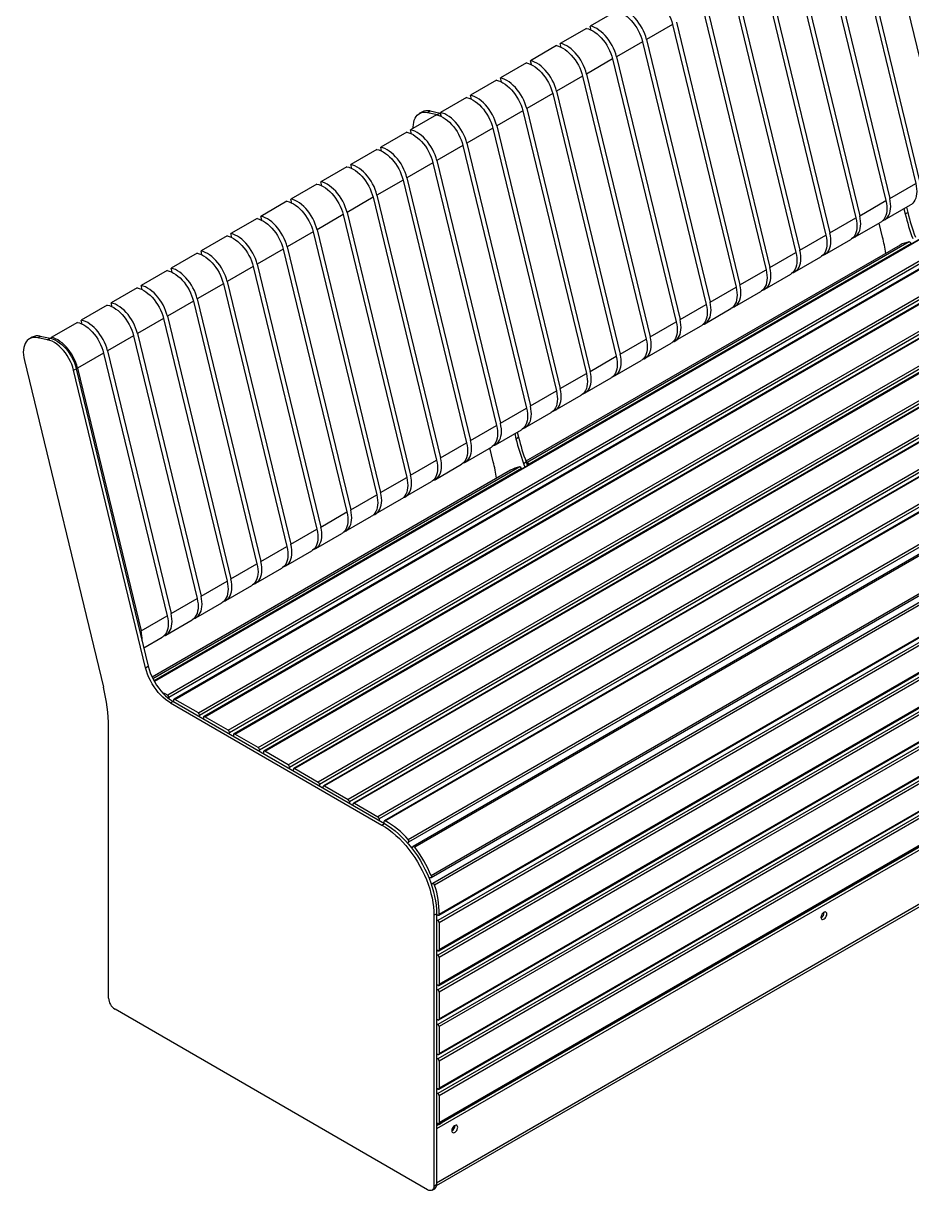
# Model space of a CAD drawing. Header units: millimetres. Extents: x 11004 to 16944, y 3285 to 7490.
# Drawn here: x 15527 to 16106, y 6319 to 7080 of the extents above; entities that cross this region are included whole.
import ezdxf

# ---------------------------------------------------------------- set-up
doc = ezdxf.new("R2010")
doc.units = ezdxf.units.MM
doc.header["$LTSCALE"] = 0.3

msp = doc.modelspace()

# ---------------------------------------------------------------- linework, layer by layer
for p, q in [((16086.62, 7157.77), (16128.04, 6986.61)), ((16069.64, 7147.97), (16111.07, 6976.81)), ((16067.1, 7146.5), (16108.53, 6975.34)), ((16047.58, 7135.23), (16089.01, 6964.08)), ((16050.13, 7136.7), (16091.56, 6965.55)), ((16030.61, 7125.44), (16072.04, 6954.28)), ((16028.07, 7123.97), (16069.5, 6952.81)), ((16008.55, 7112.7), (16049.98, 6941.54)), ((16011.1, 7114.17), (16052.53, 6943.01)), ((15991.58, 7102.9), (16033.01, 6931.75)), ((15989.03, 7101.43), (16030.46, 6930.28)), ((15913.38, 7087.58), (15896.41, 7077.78)), ((15969.52, 7090.17), (16010.95, 6919.01)), ((15972.06, 7091.64), (16013.49, 6920.48)), ((16362.58, 7084.07), (15612.25, 6650.91)), ((16362.84, 7084.12), (15612.29, 6650.84)), ((15952.55, 7080.37), (15993.98, 6909.22)), ((16377.85, 7078.81), (15620.96, 6641.87)), ((16378.67, 7077.36), (15621.78, 6640.42)), ((16381.96, 7076.19), (15625.08, 6639.25)), ((15625.68, 6639.19), (16382.56, 7076.13)), ((15893.86, 7076.31), (15876.89, 7066.51)), ((15897.03, 7075.2), (15896.41, 7077.78)), ((15950, 7078.9), (15933.03, 7069.1)), ((15950, 7078.9), (15991.43, 6907.75)), ((15640.95, 6630.37), (16397.84, 7067.31)), ((15641.8, 6628.9), (16398.69, 7065.84)), ((16401.48, 7064.92), (15644.59, 6627.98)), ((15645.19, 6627.92), (16402.08, 7064.86)), ((15874.35, 7065.04), (15857.38, 7055.25)), ((15877.52, 7063.94), (15876.89, 7066.51)), ((15930.49, 7067.63), (15913.52, 7057.84)), ((15930.49, 7067.63), (15971.92, 6896.48)), ((15933.03, 7069.1), (15974.46, 6897.95)), ((15910.97, 7056.37), (15894, 7046.57)), ((15910.97, 7056.37), (15952.4, 6885.21)), ((15913.52, 7057.84), (15954.94, 6886.68)), ((15660.47, 6619.11), (16417.35, 7056.05)), ((15661.31, 6617.64), (16418.2, 7054.58)), ((16421, 7053.66), (15664.11, 6616.72)), ((15664.71, 6616.66), (16421.6, 7053.6)), ((15854.83, 7053.78), (15837.86, 7043.98)), ((15858, 7052.67), (15857.38, 7055.25)), ((15679.98, 6607.84), (16436.87, 7044.78)), ((15680.83, 6606.37), (16437.72, 7043.31)), ((16440.51, 7042.39), (15683.62, 6605.45)), ((15684.22, 6605.39), (16441.11, 7042.33)), ((15835.31, 7042.51), (15818.34, 7032.71)), ((15838.48, 7041.4), (15837.86, 7043.98)), ((15891.45, 7045.1), (15874.48, 7035.3)), ((15891.45, 7045.1), (15932.88, 6873.95)), ((15894, 7046.57), (15935.43, 6875.42)), ((15699.5, 6596.57), (16456.39, 7033.51)), ((15871.94, 7033.84), (15854.97, 7024.04)), ((15871.94, 7033.84), (15913.37, 6862.68)), ((15874.48, 7035.3), (15915.91, 6864.15)), ((15700.35, 6595.1), (16457.23, 7032.04)), ((16460.03, 7031.12), (15703.14, 6594.18)), ((16460.63, 7031.06), (15703.74, 6594.12)), ((15815.8, 7031.24), (15798.83, 7021.45)), ((15818.97, 7030.14), (15818.34, 7032.71)), ((16475.9, 7022.25), (15719.01, 6585.31)), ((16476.75, 7020.78), (15719.86, 6583.84)), ((16479.54, 7019.86), (15722.66, 6582.92)), ((16480.14, 7019.8), (15723.26, 6582.86)), ((15796.28, 7019.98), (15779.31, 7010.18)), ((15786.69, 7021.77), (15784.99, 7020.79)), ((15790.4, 7021.5), (15792.09, 7022.48)), ((15790.4, 7021.5), (15796.85, 7020.19)), ((15792.09, 7022.48), (15798.55, 7021.17)), ((15796.85, 7020.19), (15798.55, 7021.17)), ((15796.85, 7020.19), (15796.94, 7019.82)), ((15798.55, 7021.17), (15799.06, 7019.05)), ((15799.45, 7018.87), (15798.83, 7021.45)), ((15852.42, 7022.57), (15835.45, 7012.77)), ((15852.42, 7022.57), (15893.85, 6851.41)), ((15854.97, 7024.04), (15896.4, 6852.88)), ((16495.42, 7010.98), (15738.53, 6574.04)), ((15832.91, 7011.3), (15815.93, 7001.51)), ((15832.91, 7011.3), (15874.33, 6840.15)), ((15835.45, 7012.77), (15876.88, 6841.62)), ((16496.27, 7009.51), (15739.38, 6572.57)), ((16499.06, 7008.59), (15742.17, 6571.65)), ((16499.66, 7008.53), (15742.77, 6571.59)), ((15776.77, 7008.71), (15759.8, 6998.91)), ((15779.94, 7007.6), (15779.31, 7010.18)), ((15757.25, 6997.44), (15740.28, 6987.65)), ((16514.93, 6999.71), (15758.05, 6562.77)), ((16515.78, 6998.25), (15758.89, 6561.3)), ((15760.42, 6996.34), (15759.8, 6998.91)), ((16519.08, 6997), (15762.19, 6560.06)), ((15762.76, 6560.02), (16519.65, 6996.96)), ((15813.39, 7000.04), (15796.42, 6990.24)), ((15813.39, 7000.04), (15854.82, 6828.88)), ((15815.93, 7001.51), (15857.36, 6830.35)), ((15793.87, 6988.77), (15776.9, 6978.97)), ((15793.87, 6988.77), (15835.3, 6817.61)), ((15796.42, 6990.24), (15837.85, 6819.08)), ((15737.73, 6986.18), (15720.76, 6976.38)), ((15740.9, 6985.07), (15740.28, 6987.65)), ((15777.77, 6547.99), (16534.66, 6984.93)), ((15778.18, 6546.4), (16535.06, 6983.34)), ((16537.87, 6980.31), (15780.99, 6543.37)), ((15718.22, 6974.91), (15701.25, 6965.11)), ((15721.39, 6973.8), (15720.76, 6976.38)), ((15774.36, 6977.5), (15757.39, 6967.71)), ((15774.36, 6977.5), (15815.79, 6806.35)), ((15776.9, 6978.97), (15818.33, 6807.82)), ((16538.92, 6979.85), (15782.04, 6542.9)), ((16091.56, 6965.55), (16108.53, 6975.34)), ((15701.87, 6962.54), (15701.25, 6965.11)), ((15754.84, 6966.24), (15737.87, 6956.44)), ((15754.84, 6966.24), (15796.27, 6795.08)), ((15757.39, 6967.71), (15798.82, 6796.55)), ((15698.7, 6963.65), (15681.73, 6953.85)), ((15792.67, 6523.14), (16549.56, 6960.08)), ((16549.68, 6961.22), (15792.79, 6524.28)), ((16072.04, 6954.28), (16089.01, 6964.08)), ((16088.24, 6951.53), (16105.22, 6961.33)), ((16100.87, 6958.82), (16101.69, 6955.42)), ((16102.57, 6959.8), (16103.39, 6956.4)), ((15679.19, 6952.38), (15662.21, 6942.58)), ((15682.35, 6951.27), (15681.73, 6953.85)), ((15735.32, 6954.97), (15718.35, 6945.17)), ((15735.32, 6954.97), (15776.75, 6783.81)), ((15737.87, 6956.44), (15779.3, 6785.28)), ((16550.69, 6956.27), (15793.81, 6519.33)), ((16551.87, 6955.13), (15794.98, 6518.19)), ((16052.53, 6943.01), (16069.5, 6952.81)), ((16068.73, 6940.26), (16085.7, 6950.06)), ((16101.69, 6955.42), (16103.39, 6956.4)), ((15662.84, 6940.01), (15662.21, 6942.58)), ((15715.81, 6943.7), (15698.84, 6933.91)), ((15715.81, 6943.7), (15757.24, 6772.55)), ((15718.35, 6945.17), (15759.78, 6774.02)), ((16086.92, 6940.38), (16084.71, 6949.49)), ((15659.67, 6941.11), (15642.7, 6931.32)), ((15797.64, 6498.66), (16554.53, 6935.6)), ((16554.77, 6936.11), (15797.89, 6499.17)), ((16098.33, 6935.13), (15854.43, 6794.33)), ((16104.32, 6937.18), (15855.27, 6793.41)), ((16105.51, 6936.12), (15856.47, 6792.35)), ((16033.01, 6931.75), (16049.98, 6941.54)), ((16049.21, 6929), (16066.18, 6938.79)), ((16105.51, 6936.12), (16105.65, 6935.74)), ((15640.15, 6929.85), (15623.18, 6920.05)), ((15643.32, 6928.74), (15642.7, 6931.32)), ((15696.29, 6932.44), (15679.32, 6922.64)), ((15696.29, 6932.44), (15737.72, 6761.28)), ((15698.84, 6933.91), (15740.27, 6762.75)), ((16553.96, 6932.06), (15797.07, 6495.12)), ((16554.81, 6930.59), (15797.92, 6493.65)), ((16013.49, 6920.48), (16030.46, 6930.28)), ((16029.7, 6917.73), (16046.67, 6927.53)), ((15623.81, 6917.47), (15623.18, 6920.05)), ((15676.78, 6921.17), (15659.81, 6911.37)), ((15676.78, 6921.17), (15718.21, 6750.02)), ((15679.32, 6922.64), (15720.75, 6751.49)), ((15620.64, 6918.58), (15603.67, 6908.78)), ((15797.67, 6475.46), (16554.56, 6912.4)), ((16554.81, 6912.95), (15797.92, 6476.01)), ((15993.98, 6909.22), (16010.95, 6919.01)), ((16010.18, 6906.46), (16027.15, 6916.26)), ((15601.12, 6907.31), (15584.15, 6897.52)), ((15604.29, 6906.21), (15603.67, 6908.78)), ((15657.26, 6909.9), (15640.29, 6900.11)), ((15657.26, 6909.9), (15698.69, 6738.75)), ((15659.81, 6911.37), (15701.23, 6740.22)), ((16553.96, 6909.52), (15797.07, 6472.58)), ((16554.81, 6908.05), (15797.92, 6471.11)), ((15974.46, 6897.95), (15991.43, 6907.75)), ((15990.66, 6895.2), (16007.63, 6904.99)), ((15584.77, 6894.94), (15584.15, 6897.52)), ((15637.74, 6898.64), (15620.77, 6888.84)), ((15637.74, 6898.64), (15679.17, 6727.48)), ((15640.29, 6900.11), (15681.72, 6728.95)), ((15581.6, 6896.05), (15564.63, 6886.25)), ((15797.67, 6452.93), (16554.56, 6889.87)), ((16554.81, 6890.42), (15797.92, 6453.48)), ((15954.94, 6886.68), (15971.92, 6896.48)), ((15971.15, 6883.93), (15988.12, 6893.73)), ((15562.09, 6884.78), (15545.12, 6874.98)), ((15565.26, 6883.67), (15564.63, 6886.25)), ((15618.23, 6887.37), (15601.26, 6877.57)), ((15618.23, 6887.37), (15659.66, 6716.22)), ((15620.77, 6888.84), (15662.2, 6717.69)), ((16553.96, 6886.99), (15797.07, 6450.05)), ((16554.81, 6885.52), (15797.92, 6448.58)), ((15935.43, 6875.42), (15952.4, 6885.21)), ((15951.63, 6872.66), (15968.6, 6882.46)), ((15532.56, 6875.06), (15530.86, 6874.08)), ((15536.26, 6874.79), (15537.96, 6875.77)), ((15542.72, 6873.48), (15536.26, 6874.79)), ((15537.96, 6875.77), (15544.42, 6874.46)), ((15542.72, 6873.48), (15544.42, 6874.46)), ((15545.3, 6874.23), (15545.12, 6874.98)), ((15598.71, 6876.11), (15581.74, 6866.31)), ((15598.71, 6876.11), (15640.14, 6704.95)), ((15601.26, 6877.57), (15642.69, 6706.42)), ((15915.91, 6864.15), (15932.88, 6873.95)), ((15581.74, 6866.31), (15623.17, 6695.15)), ((15797.67, 6430.39), (16554.56, 6867.33)), ((16554.81, 6867.88), (15797.92, 6430.94)), ((15932.12, 6861.4), (15949.09, 6871.19)), ((15527.55, 6860.06), (15579.07, 6647.2)), ((15579.2, 6864.84), (15562.22, 6855.04)), ((15579.2, 6864.84), (15620.62, 6693.68)), ((16553.96, 6864.45), (15797.07, 6427.51)), ((16554.81, 6862.98), (15797.92, 6426.04)), ((15896.4, 6852.88), (15913.37, 6862.68)), ((15912.6, 6850.13), (15929.57, 6859.93)), ((15559.68, 6853.57), (15561.38, 6854.55)), ((15606.57, 6659.84), (15559.68, 6853.57)), ((15561.38, 6854.55), (15608.27, 6660.82)), ((15562.22, 6855.04), (15603.65, 6683.89)), ((15876.88, 6841.62), (15893.85, 6851.41)), ((15797.67, 6407.85), (16554.56, 6844.79)), ((16554.81, 6845.34), (15797.92, 6408.4)), ((15893.08, 6838.86), (15910.05, 6848.66)), ((16553.96, 6841.91), (15797.07, 6404.97)), ((16554.81, 6840.44), (15797.92, 6403.5)), ((15857.36, 6830.35), (15874.33, 6840.15)), ((15873.57, 6827.6), (15890.54, 6837.39)), ((15837.85, 6819.08), (15854.82, 6828.88)), ((15797.67, 6385.32), (16554.56, 6822.26)), ((16554.81, 6822.81), (15797.92, 6385.87)), ((15854.05, 6816.33), (15871.02, 6826.13)), ((16553.96, 6819.38), (15797.07, 6382.44)), ((16554.81, 6817.91), (15797.92, 6380.97)), ((15818.33, 6807.82), (15835.3, 6817.61)), ((15834.54, 6805.06), (15851.51, 6814.86)), ((15848.86, 6813.33), (15849.68, 6809.94)), ((15798.82, 6796.55), (15815.79, 6806.35)), ((15847.16, 6812.35), (15847.98, 6808.96)), ((15847.98, 6808.96), (15849.68, 6809.94)), ((16553.96, 6798.8), (15796.24, 6361.38)), ((16555.66, 6797.82), (15796.24, 6359.42)), ((15797.67, 6362.78), (16554.56, 6799.72)), ((16554.81, 6800.27), (15797.92, 6363.33)), ((15815.02, 6793.8), (15831.99, 6803.6)), ((15833.21, 6793.91), (15831, 6803.02)), ((15850.39, 6790.59), (15611.35, 6652.59)), ((15779.3, 6785.28), (15796.27, 6795.08)), ((15795.5, 6782.53), (15812.47, 6792.33)), ((15852.89, 6792.93), (15854.59, 6793.91)), ((15852.89, 6792.93), (15853.84, 6790.38)), ((15854.59, 6793.91), (15855.54, 6791.35)), ((15854.8, 6793.33), (15855.27, 6793.41)), ((15856.47, 6792.35), (15856.61, 6791.97)), ((15844.41, 6788.55), (15610.81, 6653.69)), ((15851.59, 6789.53), (15612.06, 6651.25)), ((15759.78, 6774.02), (15776.75, 6783.81)), ((15851.59, 6789.53), (15851.73, 6789.16)), ((15775.99, 6771.27), (15792.96, 6781.06)), ((15740.27, 6762.75), (15757.24, 6772.55)), ((15756.47, 6760), (15773.44, 6769.8)), ((15720.75, 6751.49), (15737.72, 6761.28)), ((15796.19, 6322.49), (16554.66, 6760.35)), ((16555.66, 6762.55), (15796.24, 6324.14)), ((15736.95, 6748.73), (15753.92, 6758.53)), ((15701.23, 6740.22), (15718.21, 6750.02)), ((15717.44, 6737.47), (15734.41, 6747.26)), ((15681.72, 6728.95), (15698.69, 6738.75)), ((15697.92, 6726.2), (15714.89, 6736)), ((15662.2, 6717.69), (15679.17, 6727.48)), ((15678.41, 6714.93), (15695.38, 6724.73)), ((15642.69, 6706.42), (15659.66, 6716.22)), ((15658.89, 6703.67), (15675.86, 6713.46)), ((15623.17, 6695.15), (15640.14, 6704.95)), ((15639.37, 6692.4), (15656.34, 6702.2)), ((15603.65, 6683.89), (15620.62, 6693.68)), ((15619.86, 6681.13), (15636.83, 6690.93)), ((15605.38, 6672.77), (15617.31, 6679.66)), ((15606.57, 6659.84), (15608.27, 6660.82)), ((15621.78, 6640.42), (15621.78, 6639.71)), ((15624.83, 6638.7), (15624.83, 6637.72)), ((15640.95, 6630.37), (15625.68, 6639.19)), ((15622.71, 6636.98), (15624.41, 6637.96)), ((15622.71, 6636.98), (15760.6, 6557.38)), ((15624.41, 6637.96), (15762.3, 6558.36)), ((15641.8, 6627.92), (15641.8, 6628.9)), ((15644.34, 6627.43), (15644.34, 6626.45)), ((15660.47, 6619.11), (15645.19, 6627.92)), ((15582.41, 6444.68), (15582.41, 6621.05)), ((15661.31, 6616.66), (15661.31, 6617.64)), ((15663.86, 6616.17), (15663.86, 6615.19)), ((15679.98, 6607.84), (15664.71, 6616.66)), ((15680.83, 6605.39), (15680.83, 6606.37)), ((15683.38, 6604.9), (15683.38, 6603.92)), ((15699.5, 6596.57), (15684.22, 6605.39)), ((15700.35, 6594.12), (15700.35, 6595.1)), ((15702.89, 6592.65), (15702.89, 6593.63)), ((15703.74, 6594.12), (15719.01, 6585.31)), ((15719.86, 6583.84), (15719.86, 6582.86)), ((15722.41, 6581.39), (15722.41, 6582.37)), ((15723.26, 6582.86), (15738.53, 6574.04)), ((15739.38, 6572.57), (15739.38, 6571.59)), ((15741.92, 6570.12), (15741.92, 6571.1)), ((15742.77, 6571.59), (15758.05, 6562.77)), ((15758.89, 6561.3), (15758.89, 6560.32)), ((15760.6, 6557.38), (15762.3, 6558.36)), ((15761.94, 6559.51), (15761.94, 6558.57)), ((15777.54, 6545.38), (15778.18, 6546.4)), ((15780.04, 6542.34), (15780.41, 6542.56)), ((15780.17, 6542.17), (15780.84, 6543.23)), ((15792.47, 6523.08), (15791.2, 6523.03)), ((15791.33, 6523.03), (15791.22, 6522.97)), ((15792.61, 6519.29), (15793.81, 6519.33)), ((16054.1, 6510.81), (16054.6, 6510.53)), ((16054.6, 6510.53), (16055.45, 6511.02)), ((16055.45, 6511.02), (16054.95, 6511.3)), ((16037.98, 6501.51), (16038.48, 6501.22)), ((16038.48, 6501.22), (16039.33, 6501.71)), ((16039.33, 6501.71), (16038.83, 6502)), ((16039.12, 6502.16), (16039.63, 6502.08)), ((16039.26, 6501.71), (16039.4, 6501.76)), ((16039.5, 6501.81), (16039.28, 6501.73)), ((16039.63, 6502.08), (16039.3, 6502.27)), ((16039.63, 6502.08), (16039.3, 6502.27)), ((16039.63, 6502.08), (16040, 6502.67)), ((16044.63, 6505.35), (16044.63, 6504.77)), ((16045.48, 6505.26), (16045.48, 6505.84)), ((15794.54, 6498.59), (15796.24, 6499.57)), ((15794.54, 6498.59), (15794.54, 6322.22)), ((15796.24, 6499.57), (15796.24, 6323.2)), ((15797.04, 6498.72), (15796.24, 6499.18)), ((15796.24, 6495.6), (15797.07, 6495.12)), ((15797.92, 6493.65), (15797.92, 6476.01)), ((16028.54, 6495.77), (16028.79, 6495.63)), ((16028.64, 6496.12), (16028.83, 6496.01)), ((16028.83, 6496.22), (16028.83, 6495.65)), ((16029.36, 6495.95), (16029.36, 6496.53)), ((16048.67, 6499.25), (16047.8, 6499.75)), ((16023.28, 6493.02), (16023.28, 6492.44)), ((15797.07, 6475.52), (15796.24, 6476)), ((15796.24, 6473.06), (15797.07, 6472.58)), ((15797.92, 6471.11), (15797.92, 6453.48)), ((15797.07, 6452.99), (15796.24, 6453.47)), ((15796.24, 6450.53), (15797.07, 6450.05)), ((15797.92, 6448.58), (15797.92, 6430.94)), ((15790.3, 6319.77), (15586.65, 6437.33)), ((15797.07, 6430.45), (15796.24, 6430.93)), ((15796.24, 6427.99), (15797.07, 6427.51)), ((15797.92, 6426.04), (15797.92, 6408.4)), ((15797.07, 6407.91), (15796.24, 6408.39)), ((15796.24, 6405.45), (15797.07, 6404.97)), ((15797.92, 6403.5), (15797.92, 6385.87)), ((15797.07, 6385.38), (15796.24, 6385.86)), ((15796.24, 6382.92), (15797.07, 6382.44)), ((15797.92, 6380.97), (15797.92, 6363.33)), ((15813.54, 6371.94), (15814.04, 6371.66)), ((15814.04, 6371.66), (15814.89, 6372.15)), ((15814.89, 6372.15), (15814.39, 6372.43)), ((15804.07, 6366.47), (15804.07, 6365.9)), ((15804.92, 6366.39), (15804.92, 6366.96)), ((15797.07, 6362.84), (15796.24, 6363.32)), ((15796.24, 6363.32), (15797.92, 6362.35)), ((15797.92, 6362.35), (15798.77, 6362.84)), ((15798.77, 6362.84), (15798.27, 6363.13)), ((15798.35, 6363.17), (15798.46, 6363.04)), ((15799.68, 6363.75), (15799.52, 6363.85)), ((15799.68, 6363.75), (15799.52, 6363.85)), ((15799.68, 6363.75), (15799.74, 6363.98)), ((15808.11, 6360.38), (15807.24, 6360.88)), ((15793.3, 6319.47), (15794.99, 6320.45)), ((15794.54, 6322.22), (15796.24, 6323.2))]:
    msp.add_line(p, q)
at = {"flags": 128}
for points in [[(15932.89, 7098.84), (15934.27, 7098.47), (15935.67, 7097.92), (15937.09, 7097.19), (15938.51, 7096.28), (15939.91, 7095.22), (15941.29, 7094), (15942.61, 7092.64), (15943.88, 7091.17), (15945.07, 7089.59), (15946.17, 7087.92), (15947.18, 7086.18), (15948.07, 7084.38), (15948.85, 7082.56), (15949.49, 7080.73), (15950, 7078.9)], [(15913.38, 7087.58), (15914.75, 7087.21), (15916.16, 7086.65), (15917.57, 7085.92), (15918.99, 7085.02), (15920.4, 7083.95), (15921.77, 7082.73), (15923.1, 7081.38), (15924.36, 7079.9), (15925.55, 7078.32), (15926.66, 7076.65), (15927.66, 7074.91), (15928.56, 7073.12), (15929.33, 7071.3), (15929.98, 7069.46), (15930.49, 7067.63)], [(15933.03, 7069.1), (15932.52, 7070.93), (15931.88, 7072.76), (15931.1, 7074.59), (15930.21, 7076.38), (15929.2, 7078.12), (15928.1, 7079.79), (15926.91, 7081.37), (15925.64, 7082.85), (15924.32, 7084.2), (15922.94, 7085.42), (15921.54, 7086.49), (15920.12, 7087.39), (15918.7, 7088.12), (15917.3, 7088.68), (15915.92, 7089.05)], [(15893.86, 7076.31), (15895.24, 7075.94), (15896.64, 7075.39), (15898.06, 7074.66), (15899.48, 7073.75), (15900.88, 7072.68), (15902.25, 7071.47), (15903.58, 7070.11), (15904.85, 7068.64), (15906.04, 7067.05), (15907.14, 7065.38), (15908.15, 7063.64), (15909.04, 7061.85), (15909.82, 7060.03), (15910.46, 7058.19), (15910.97, 7056.37)], [(15913.52, 7057.84), (15913.01, 7059.66), (15912.36, 7061.5), (15911.59, 7063.32), (15910.69, 7065.11), (15909.69, 7066.85), (15908.58, 7068.52), (15907.39, 7070.11), (15906.13, 7071.58), (15904.8, 7072.94), (15903.43, 7074.15), (15902.02, 7075.22), (15900.6, 7076.12), (15899.18, 7076.86), (15897.78, 7077.41), (15896.41, 7077.78)], [(15874.35, 7065.04), (15875.72, 7064.68), (15877.12, 7064.12), (15878.54, 7063.39), (15879.96, 7062.48), (15881.36, 7061.42), (15882.74, 7060.2), (15884.06, 7058.85), (15885.33, 7057.37), (15886.52, 7055.79), (15887.63, 7054.12), (15888.63, 7052.38), (15889.53, 7050.59), (15890.3, 7048.76), (15890.94, 7046.93), (15891.45, 7045.1)], [(15894, 7046.57), (15893.49, 7048.4), (15892.84, 7050.23), (15892.07, 7052.05), (15891.18, 7053.85), (15890.17, 7055.59), (15889.07, 7057.26), (15887.88, 7058.84), (15886.61, 7060.31), (15885.28, 7061.67), (15883.91, 7062.89), (15882.51, 7063.95), (15881.09, 7064.86), (15879.67, 7065.59), (15878.26, 7066.15), (15876.89, 7066.51)], [(15854.83, 7053.78), (15856.2, 7053.41), (15857.61, 7052.86), (15859.03, 7052.12), (15860.44, 7051.22), (15861.85, 7050.15), (15863.22, 7048.93), (15864.55, 7047.58), (15865.81, 7046.1), (15867.01, 7044.52), (15868.11, 7042.85), (15869.11, 7041.11), (15870.01, 7039.32), (15870.78, 7037.5), (15871.43, 7035.66), (15871.94, 7033.84)], [(15874.48, 7035.3), (15873.97, 7037.13), (15873.33, 7038.97), (15872.55, 7040.79), (15871.66, 7042.58), (15870.66, 7044.32), (15869.55, 7045.99), (15868.36, 7047.57), (15867.09, 7049.05), (15865.77, 7050.4), (15864.39, 7051.62), (15862.99, 7052.69), (15861.57, 7053.59), (15860.15, 7054.33), (15858.75, 7054.88), (15857.38, 7055.25)], [(15835.31, 7042.51), (15836.69, 7042.14), (15838.09, 7041.59), (15839.51, 7040.86), (15840.93, 7039.95), (15842.33, 7038.88), (15843.7, 7037.67), (15845.03, 7036.31), (15846.3, 7034.84), (15847.49, 7033.25), (15848.59, 7031.58), (15849.6, 7029.84), (15850.49, 7028.05), (15851.27, 7026.23), (15851.91, 7024.39), (15852.42, 7022.57)], [(15854.97, 7024.04), (15854.46, 7025.86), (15853.81, 7027.7), (15853.04, 7029.52), (15852.14, 7031.31), (15851.14, 7033.05), (15850.04, 7034.72), (15848.84, 7036.31), (15847.58, 7037.78), (15846.25, 7039.14), (15844.88, 7040.35), (15843.47, 7041.42), (15842.06, 7042.33), (15840.64, 7043.06), (15839.23, 7043.61), (15837.86, 7043.98)], [(15815.8, 7031.24), (15817.17, 7030.88), (15818.57, 7030.32), (15819.99, 7029.59), (15821.41, 7028.68), (15822.82, 7027.62), (15824.19, 7026.4), (15825.52, 7025.05), (15826.78, 7023.57), (15827.97, 7021.99), (15829.08, 7020.32), (15830.08, 7018.58), (15830.98, 7016.79), (15831.75, 7014.96), (15832.4, 7013.13), (15832.91, 7011.3)], [(15835.45, 7012.77), (15834.94, 7014.6), (15834.3, 7016.43), (15833.52, 7018.26), (15832.63, 7020.05), (15831.62, 7021.79), (15830.52, 7023.46), (15829.33, 7025.04), (15828.06, 7026.52), (15826.73, 7027.87), (15825.36, 7029.09), (15823.96, 7030.15), (15822.54, 7031.06), (15821.12, 7031.79), (15819.72, 7032.35), (15818.34, 7032.71)], [(15781.04, 7011.18), (15781.02, 7012), (15781.09, 7013.6), (15781.31, 7015.09), (15781.68, 7016.46), (15782.19, 7017.7), (15782.84, 7018.79), (15783.61, 7019.72), (15784.5, 7020.48), (15785.51, 7021.06), (15786.61, 7021.45), (15787.8, 7021.66), (15789.07, 7021.67), (15790.4, 7021.5)], [(15796.28, 7019.98), (15797.65, 7019.61), (15799.06, 7019.06), (15800.48, 7018.32), (15801.9, 7017.42), (15803.3, 7016.35), (15804.67, 7015.13), (15806, 7013.78), (15807.27, 7012.3), (15808.46, 7010.72), (15809.56, 7009.05), (15810.57, 7007.31), (15811.46, 7005.52), (15812.23, 7003.7), (15812.88, 7001.86), (15813.39, 7000.04)], [(15815.93, 7001.51), (15815.43, 7003.33), (15814.78, 7005.17), (15814.01, 7006.99), (15813.11, 7008.78), (15812.11, 7010.52), (15811, 7012.19), (15809.81, 7013.77), (15808.54, 7015.25), (15807.22, 7016.6), (15805.85, 7017.82), (15804.44, 7018.89), (15803.02, 7019.79), (15801.6, 7020.53), (15800.2, 7021.08), (15798.83, 7021.45)], [(15776.77, 7008.71), (15778.14, 7008.34), (15779.54, 7007.79), (15780.96, 7007.06), (15782.38, 7006.15), (15783.78, 7005.08), (15785.16, 7003.87), (15786.48, 7002.51), (15787.75, 7001.04), (15788.94, 6999.46), (15790.05, 6997.79), (15791.05, 6996.04), (15791.94, 6994.25), (15792.72, 6992.43), (15793.36, 6990.6), (15793.87, 6988.77)], [(15796.42, 6990.24), (15795.91, 6992.07), (15795.26, 6993.9), (15794.49, 6995.72), (15793.6, 6997.51), (15792.59, 6999.25), (15791.49, 7000.93), (15790.29, 7002.51), (15789.03, 7003.98), (15787.7, 7005.34), (15786.33, 7006.55), (15784.93, 7007.62), (15783.51, 7008.53), (15782.09, 7009.26), (15780.68, 7009.81), (15779.31, 7010.18)], [(15757.25, 6997.44), (15758.62, 6997.08), (15760.03, 6996.52), (15761.44, 6995.79), (15762.86, 6994.88), (15764.27, 6993.82), (15765.64, 6992.6), (15766.97, 6991.25), (15768.23, 6989.77), (15769.42, 6988.19), (15770.53, 6986.52), (15771.53, 6984.78), (15772.43, 6982.99), (15773.2, 6981.16), (15773.85, 6979.33), (15774.36, 6977.5)], [(15776.9, 6978.97), (15776.39, 6980.8), (15775.75, 6982.63), (15774.97, 6984.46), (15774.08, 6986.25), (15773.07, 6987.99), (15771.97, 6989.66), (15770.78, 6991.24), (15769.51, 6992.72), (15768.19, 6994.07), (15766.81, 6995.29), (15765.41, 6996.35), (15763.99, 6997.26), (15762.57, 6997.99), (15761.17, 6998.55), (15759.8, 6998.91)], [(15737.73, 6986.18), (15739.11, 6985.81), (15740.51, 6985.26), (15741.93, 6984.52), (15743.35, 6983.62), (15744.75, 6982.55), (15746.12, 6981.33), (15747.45, 6979.98), (15748.72, 6978.5), (15749.91, 6976.92), (15751.01, 6975.25), (15752.02, 6973.51), (15752.91, 6971.72), (15753.69, 6969.9), (15754.33, 6968.06), (15754.84, 6966.24)], [(15757.39, 6967.71), (15756.88, 6969.53), (15756.23, 6971.37), (15755.46, 6973.19), (15754.56, 6974.98), (15753.56, 6976.72), (15752.45, 6978.39), (15751.26, 6979.97), (15750, 6981.45), (15748.67, 6982.8), (15747.3, 6984.02), (15745.89, 6985.09), (15744.47, 6985.99), (15743.06, 6986.73), (15741.65, 6987.28), (15740.28, 6987.65)], [(15718.22, 6974.91), (15719.59, 6974.54), (15720.99, 6973.99), (15722.41, 6973.26), (15723.83, 6972.35), (15725.24, 6971.29), (15726.61, 6970.07), (15727.93, 6968.71), (15729.2, 6967.24), (15730.39, 6965.66), (15731.5, 6963.99), (15732.5, 6962.25), (15733.4, 6960.45), (15734.17, 6958.63), (15734.82, 6956.8), (15735.32, 6954.97)], [(15737.87, 6956.44), (15737.36, 6958.27), (15736.72, 6960.1), (15735.94, 6961.92), (15735.05, 6963.72), (15734.04, 6965.46), (15732.94, 6967.13), (15731.75, 6968.71), (15730.48, 6970.18), (15729.15, 6971.54), (15727.78, 6972.75), (15726.38, 6973.82), (15724.96, 6974.73), (15723.54, 6975.46), (15722.14, 6976.01), (15720.76, 6976.38)], [(16108.53, 6975.34), (16108.9, 6973.55), (16109.12, 6971.8), (16109.19, 6970.12), (16109.12, 6968.52), (16108.9, 6967.03), (16108.53, 6965.65), (16108.02, 6964.42), (16107.37, 6963.33), (16106.6, 6962.4), (16105.71, 6961.64), (16105.22, 6961.33)], [(15718.35, 6945.17), (15717.84, 6947), (15717.2, 6948.83), (15716.43, 6950.66), (15715.53, 6952.45), (15714.53, 6954.19), (15713.42, 6955.86), (15712.23, 6957.44), (15710.96, 6958.92), (15709.64, 6960.27), (15708.26, 6961.49), (15706.86, 6962.56), (15705.44, 6963.46), (15704.02, 6964.19), (15702.62, 6964.75), (15701.25, 6965.11)], [(16086.89, 6950.94), (16087.73, 6951.26), (16088.73, 6951.84), (16089.63, 6952.6), (16090.4, 6953.53), (16091.05, 6954.62), (16091.56, 6955.86), (16091.93, 6957.23), (16092.15, 6958.72), (16092.22, 6960.32), (16092.15, 6962), (16091.93, 6963.75), (16091.56, 6965.55)], [(15698.7, 6963.65), (15700.07, 6963.28), (15701.48, 6962.72), (15702.9, 6961.99), (15704.32, 6961.09), (15705.72, 6960.02), (15707.09, 6958.8), (15708.42, 6957.45), (15709.68, 6955.97), (15710.88, 6954.39), (15711.98, 6952.72), (15712.99, 6950.98), (15713.88, 6949.19), (15714.65, 6947.36), (15715.3, 6945.53), (15715.81, 6943.7)], [(16089.01, 6964.08), (16089.38, 6962.28), (16089.6, 6960.53), (16089.68, 6958.85), (16089.6, 6957.25), (16089.38, 6955.76), (16089.01, 6954.39), (16088.5, 6953.15), (16087.86, 6952.06), (16087.08, 6951.13), (16086.19, 6950.37), (16085.7, 6950.06)], [(15679.19, 6952.38), (15680.56, 6952.01), (15681.96, 6951.46), (15683.38, 6950.72), (15684.8, 6949.82), (15686.2, 6948.75), (15687.58, 6947.54), (15688.9, 6946.18), (15690.17, 6944.71), (15691.36, 6943.12), (15692.46, 6941.45), (15693.47, 6939.71), (15694.36, 6937.92), (15695.14, 6936.1), (15695.78, 6934.26), (15696.29, 6932.44)], [(15698.84, 6933.91), (15698.33, 6935.73), (15697.68, 6937.57), (15696.91, 6939.39), (15696.02, 6941.18), (15695.01, 6942.92), (15693.91, 6944.59), (15692.71, 6946.17), (15691.45, 6947.65), (15690.12, 6949), (15688.75, 6950.22), (15687.35, 6951.29), (15685.93, 6952.19), (15684.51, 6952.93), (15683.1, 6953.48), (15681.73, 6953.85)], [(16069.5, 6952.81), (16069.86, 6951.01), (16070.09, 6949.26), (16070.16, 6947.58), (16070.09, 6945.99), (16069.86, 6944.49), (16069.5, 6943.12), (16068.99, 6941.88), (16068.34, 6940.79), (16067.57, 6939.86), (16066.67, 6939.11), (16066.18, 6938.79)], [(16067.37, 6939.67), (16068.21, 6940), (16069.22, 6940.58), (16070.11, 6941.33), (16070.89, 6942.26), (16071.53, 6943.35), (16072.04, 6944.59), (16072.41, 6945.96), (16072.63, 6947.46), (16072.71, 6949.05), (16072.63, 6950.73), (16072.41, 6952.48), (16072.04, 6954.28)], [(15679.32, 6922.64), (15678.81, 6924.47), (15678.17, 6926.3), (15677.39, 6928.12), (15676.5, 6929.92), (15675.49, 6931.66), (15674.39, 6933.33), (15673.2, 6934.91), (15671.93, 6936.38), (15670.61, 6937.74), (15669.23, 6938.96), (15667.83, 6940.02), (15666.41, 6940.93), (15664.99, 6941.66), (15663.59, 6942.21), (15662.21, 6942.58)], [(16047.86, 6928.41), (16048.7, 6928.73), (16049.7, 6929.31), (16050.6, 6930.07), (16051.37, 6931), (16052.02, 6932.09), (16052.53, 6933.33), (16052.89, 6934.7), (16053.12, 6936.19), (16053.19, 6937.79), (16053.12, 6939.47), (16052.89, 6941.22), (16052.53, 6943.01)], [(15659.67, 6941.11), (15661.04, 6940.74), (15662.45, 6940.19), (15663.86, 6939.46), (15665.28, 6938.55), (15666.69, 6937.49), (15668.06, 6936.27), (15669.39, 6934.91), (15670.65, 6933.44), (15671.84, 6931.86), (15672.95, 6930.19), (15673.95, 6928.45), (15674.85, 6926.65), (15675.62, 6924.83), (15676.27, 6923), (15676.78, 6921.17)], [(16049.98, 6941.54), (16050.35, 6939.75), (16050.57, 6938), (16050.64, 6936.32), (16050.57, 6934.72), (16050.35, 6933.23), (16049.98, 6931.86), (16049.47, 6930.62), (16048.83, 6929.53), (16048.05, 6928.6), (16047.16, 6927.84), (16046.67, 6927.53)], [(15640.15, 6929.85), (15641.53, 6929.48), (15642.93, 6928.92), (15644.35, 6928.19), (15645.77, 6927.29), (15647.17, 6926.22), (15648.54, 6925), (15649.87, 6923.65), (15651.14, 6922.17), (15652.33, 6920.59), (15653.43, 6918.92), (15654.44, 6917.18), (15655.33, 6915.39), (15656.11, 6913.57), (15656.75, 6911.73), (15657.26, 6909.9)], [(15659.81, 6911.37), (15659.3, 6913.2), (15658.65, 6915.03), (15657.88, 6916.86), (15656.98, 6918.65), (15655.98, 6920.39), (15654.87, 6922.06), (15653.68, 6923.64), (15652.42, 6925.12), (15651.09, 6926.47), (15649.72, 6927.69), (15648.31, 6928.76), (15646.89, 6929.66), (15645.47, 6930.39), (15644.07, 6930.95), (15642.7, 6931.32)], [(16030.46, 6930.28), (16030.83, 6928.48), (16031.05, 6926.73), (16031.13, 6925.05), (16031.05, 6923.45), (16030.83, 6921.96), (16030.46, 6920.59), (16029.95, 6919.35), (16029.31, 6918.26), (16028.54, 6917.33), (16027.64, 6916.57), (16027.15, 6916.26)], [(16028.34, 6917.14), (16029.18, 6917.46), (16030.19, 6918.04), (16031.08, 6918.8), (16031.85, 6919.73), (16032.5, 6920.82), (16033.01, 6922.06), (16033.38, 6923.43), (16033.6, 6924.92), (16033.67, 6926.52), (16033.6, 6928.2), (16033.38, 6929.95), (16033.01, 6931.75)], [(15640.29, 6900.11), (15639.78, 6901.93), (15639.14, 6903.77), (15638.36, 6905.59), (15637.47, 6907.38), (15636.46, 6909.12), (15635.36, 6910.79), (15634.17, 6912.38), (15632.9, 6913.85), (15631.57, 6915.21), (15630.2, 6916.42), (15628.8, 6917.49), (15627.38, 6918.39), (15625.96, 6919.13), (15624.55, 6919.68), (15623.18, 6920.05)], [(16008.82, 6905.87), (16009.67, 6906.2), (16010.67, 6906.78), (16011.56, 6907.54), (16012.34, 6908.46), (16012.98, 6909.55), (16013.49, 6910.79), (16013.86, 6912.17), (16014.08, 6913.66), (16014.16, 6915.25), (16014.08, 6916.94), (16013.86, 6918.68), (16013.49, 6920.48)], [(15620.64, 6918.58), (15622.01, 6918.21), (15623.41, 6917.66), (15624.83, 6916.93), (15626.25, 6916.02), (15627.65, 6914.95), (15629.03, 6913.74), (15630.35, 6912.38), (15631.62, 6910.91), (15632.81, 6909.32), (15633.92, 6907.65), (15634.92, 6905.91), (15635.82, 6904.12), (15636.59, 6902.3), (15637.23, 6900.46), (15637.74, 6898.64)], [(16010.95, 6919.01), (16011.32, 6917.21), (16011.54, 6915.47), (16011.61, 6913.78), (16011.54, 6912.19), (16011.32, 6910.7), (16010.95, 6909.32), (16010.44, 6908.08), (16009.79, 6907), (16009.02, 6906.07), (16008.12, 6905.31), (16007.63, 6904.99)], [(15601.12, 6907.31), (15602.49, 6906.95), (15603.9, 6906.39), (15605.32, 6905.66), (15606.73, 6904.75), (15608.14, 6903.69), (15609.51, 6902.47), (15610.84, 6901.12), (15612.1, 6899.64), (15613.3, 6898.06), (15614.4, 6896.39), (15615.41, 6894.65), (15616.3, 6892.86), (15617.07, 6891.03), (15617.72, 6889.2), (15618.23, 6887.37)], [(15620.77, 6888.84), (15620.26, 6890.67), (15619.62, 6892.5), (15618.84, 6894.32), (15617.95, 6896.12), (15616.95, 6897.86), (15615.84, 6899.53), (15614.65, 6901.11), (15613.38, 6902.58), (15612.06, 6903.94), (15610.68, 6905.16), (15609.28, 6906.22), (15607.86, 6907.13), (15606.44, 6907.86), (15605.04, 6908.42), (15603.67, 6908.78)], [(15991.43, 6907.75), (15991.8, 6905.95), (15992.02, 6904.2), (15992.1, 6902.52), (15992.02, 6900.92), (15991.8, 6899.43), (15991.43, 6898.06), (15990.92, 6896.82), (15990.28, 6895.73), (15989.5, 6894.8), (15988.61, 6894.04), (15988.12, 6893.73)], [(15989.31, 6894.61), (15990.15, 6894.93), (15991.15, 6895.51), (15992.05, 6896.27), (15992.82, 6897.2), (15993.47, 6898.29), (15993.98, 6899.53), (15994.34, 6900.9), (15994.57, 6902.39), (15994.64, 6903.99), (15994.57, 6905.67), (15994.34, 6907.42), (15993.98, 6909.22)], [(15601.26, 6877.57), (15600.75, 6879.4), (15600.1, 6881.24), (15599.33, 6883.06), (15598.43, 6884.85), (15597.43, 6886.59), (15596.33, 6888.26), (15595.13, 6889.84), (15593.87, 6891.32), (15592.54, 6892.67), (15591.17, 6893.89), (15589.76, 6894.96), (15588.35, 6895.86), (15586.93, 6896.6), (15585.52, 6897.15), (15584.15, 6897.52)], [(15969.79, 6883.34), (15970.63, 6883.66), (15971.64, 6884.24), (15972.53, 6885), (15973.31, 6885.93), (15973.95, 6887.02), (15974.46, 6888.26), (15974.83, 6889.63), (15975.05, 6891.12), (15975.13, 6892.72), (15975.05, 6894.4), (15974.83, 6896.15), (15974.46, 6897.95)], [(15581.6, 6896.05), (15582.98, 6895.68), (15584.38, 6895.13), (15585.8, 6894.39), (15587.22, 6893.49), (15588.62, 6892.42), (15589.99, 6891.2), (15591.32, 6889.85), (15592.59, 6888.37), (15593.78, 6886.79), (15594.88, 6885.12), (15595.89, 6883.38), (15596.78, 6881.59), (15597.56, 6879.77), (15598.2, 6877.93), (15598.71, 6876.11)], [(15971.92, 6896.48), (15972.28, 6894.68), (15972.51, 6892.93), (15972.58, 6891.25), (15972.51, 6889.66), (15972.28, 6888.16), (15971.92, 6886.79), (15971.41, 6885.55), (15970.76, 6884.46), (15969.99, 6883.53), (15969.09, 6882.77), (15968.6, 6882.46)], [(15562.09, 6884.78), (15563.46, 6884.41), (15564.86, 6883.86), (15566.28, 6883.13), (15567.7, 6882.22), (15569.11, 6881.15), (15570.48, 6879.94), (15571.81, 6878.58), (15573.07, 6877.11), (15574.26, 6875.52), (15575.37, 6873.85), (15576.37, 6872.11), (15577.27, 6870.32), (15578.04, 6868.5), (15578.69, 6866.66), (15579.2, 6864.84)], [(15581.74, 6866.31), (15581.23, 6868.13), (15580.59, 6869.97), (15579.81, 6871.79), (15578.92, 6873.58), (15577.91, 6875.32), (15576.81, 6876.99), (15575.62, 6878.58), (15574.35, 6880.05), (15573.02, 6881.41), (15571.65, 6882.62), (15570.25, 6883.69), (15568.83, 6884.6), (15567.41, 6885.33), (15566.01, 6885.88), (15564.63, 6886.25)], [(15952.4, 6885.21), (15952.77, 6883.42), (15952.99, 6881.67), (15953.06, 6879.98), (15952.99, 6878.39), (15952.77, 6876.9), (15952.4, 6875.52), (15951.89, 6874.29), (15951.24, 6873.2), (15950.47, 6872.27), (15949.58, 6871.51), (15949.09, 6871.19)], [(15950.27, 6872.08), (15951.12, 6872.4), (15952.12, 6872.98), (15953.02, 6873.74), (15953.79, 6874.67), (15954.44, 6875.76), (15954.94, 6876.99), (15955.31, 6878.37), (15955.53, 6879.86), (15955.61, 6881.45), (15955.53, 6883.14), (15955.31, 6884.88), (15954.94, 6886.68)], [(15536.26, 6874.79), (15534.94, 6874.97), (15533.67, 6874.95), (15532.48, 6874.75), (15531.37, 6874.35), (15530.37, 6873.77), (15529.48, 6873.01), (15528.7, 6872.08), (15528.06, 6870.99), (15527.55, 6869.75), (15527.18, 6868.38), (15526.96, 6866.89), (15526.88, 6865.29), (15526.96, 6863.61), (15527.18, 6861.86), (15527.55, 6860.06)], [(15544.42, 6874.46), (15545.88, 6874.04), (15547.38, 6873.42), (15548.89, 6872.59), (15550.4, 6871.56), (15551.88, 6870.36), (15553.32, 6869), (15554.7, 6867.49), (15556, 6865.85), (15557.21, 6864.11), (15558.31, 6862.28), (15559.29, 6860.38), (15560.13, 6858.45), (15560.83, 6856.49), (15561.38, 6854.55)], [(15562.22, 6855.04), (15561.72, 6856.87), (15561.07, 6858.7), (15560.3, 6860.53), (15559.4, 6862.32), (15558.4, 6864.06), (15557.29, 6865.73), (15556.1, 6867.31), (15554.83, 6868.79), (15553.51, 6870.14), (15552.14, 6871.36), (15550.73, 6872.42), (15549.31, 6873.33), (15547.89, 6874.06), (15546.49, 6874.62), (15545.12, 6874.98)], [(15932.88, 6873.95), (15933.25, 6872.15), (15933.47, 6870.4), (15933.55, 6868.72), (15933.47, 6867.12), (15933.25, 6865.63), (15932.88, 6864.26), (15932.37, 6863.02), (15931.73, 6861.93), (15930.95, 6861), (15930.06, 6860.24), (15929.57, 6859.93)], [(15930.76, 6860.81), (15931.6, 6861.13), (15932.61, 6861.71), (15933.5, 6862.47), (15934.27, 6863.4), (15934.92, 6864.49), (15935.43, 6865.73), (15935.8, 6867.1), (15936.02, 6868.59), (15936.09, 6870.19), (15936.02, 6871.87), (15935.8, 6873.62), (15935.43, 6875.42)], [(15559.68, 6853.57), (15559.13, 6855.52), (15558.43, 6857.47), (15557.59, 6859.4), (15556.61, 6861.3), (15555.51, 6863.13), (15554.3, 6864.87), (15553, 6866.51), (15551.62, 6868.02), (15550.18, 6869.38), (15548.7, 6870.58), (15547.19, 6871.61), (15545.68, 6872.44), (15544.19, 6873.06), (15542.72, 6873.48)], [(15913.37, 6862.68), (15913.73, 6860.88), (15913.96, 6859.13), (15914.03, 6857.45), (15913.96, 6855.86), (15913.73, 6854.36), (15913.37, 6852.99), (15912.86, 6851.75), (15912.21, 6850.66), (15911.44, 6849.73), (15910.54, 6848.97), (15910.05, 6848.66)], [(15911.24, 6849.54), (15912.08, 6849.86), (15913.09, 6850.44), (15913.98, 6851.2), (15914.76, 6852.13), (15915.4, 6853.22), (15915.91, 6854.46), (15916.28, 6855.83), (15916.5, 6857.33), (15916.58, 6858.92), (15916.5, 6860.6), (15916.28, 6862.35), (15915.91, 6864.15)], [(15893.85, 6851.41), (15894.22, 6849.62), (15894.44, 6847.87), (15894.52, 6846.19), (15894.44, 6844.59), (15894.22, 6843.1), (15893.85, 6841.72), (15893.34, 6840.49), (15892.7, 6839.4), (15891.92, 6838.47), (15891.03, 6837.71), (15890.54, 6837.39)], [(15891.73, 6838.28), (15892.57, 6838.6), (15893.57, 6839.18), (15894.47, 6839.94), (15895.24, 6840.87), (15895.89, 6841.96), (15896.4, 6843.19), (15896.76, 6844.57), (15896.99, 6846.06), (15897.06, 6847.65), (15896.99, 6849.34), (15896.76, 6851.09), (15896.4, 6852.88)], [(15874.33, 6840.15), (15874.7, 6838.35), (15874.92, 6836.6), (15875, 6834.92), (15874.92, 6833.32), (15874.7, 6831.83), (15874.33, 6830.46), (15873.83, 6829.22), (15873.18, 6828.13), (15872.41, 6827.2), (15871.51, 6826.44), (15871.02, 6826.13)], [(15872.21, 6827.01), (15873.05, 6827.33), (15874.06, 6827.91), (15874.95, 6828.67), (15875.73, 6829.6), (15876.37, 6830.69), (15876.88, 6831.93), (15877.25, 6833.3), (15877.47, 6834.79), (15877.54, 6836.39), (15877.47, 6838.07), (15877.25, 6839.82), (15876.88, 6841.62)], [(15854.82, 6828.88), (15855.19, 6827.08), (15855.41, 6825.33), (15855.48, 6823.65), (15855.41, 6822.06), (15855.19, 6820.56), (15854.82, 6819.19), (15854.31, 6817.95), (15853.66, 6816.86), (15852.89, 6815.93), (15852, 6815.18), (15851.51, 6814.86)], [(15852.69, 6815.74), (15853.54, 6816.06), (15854.54, 6816.64), (15855.44, 6817.4), (15856.21, 6818.33), (15856.85, 6819.42), (15857.36, 6820.66), (15857.73, 6822.03), (15857.95, 6823.53), (15858.03, 6825.12), (15857.95, 6826.8), (15857.73, 6828.55), (15857.36, 6830.35)], [(15835.3, 6817.61), (15835.67, 6815.82), (15835.89, 6814.07), (15835.97, 6812.39), (15835.89, 6810.79), (15835.67, 6809.3), (15835.3, 6807.92), (15834.79, 6806.69), (15834.15, 6805.6), (15833.37, 6804.67), (15832.48, 6803.91), (15831.99, 6803.6)], [(15833.18, 6804.48), (15834.02, 6804.8), (15835.03, 6805.38), (15835.92, 6806.14), (15836.69, 6807.07), (15837.34, 6808.16), (15837.85, 6809.39), (15838.22, 6810.77), (15838.44, 6812.26), (15838.51, 6813.86), (15838.44, 6815.54), (15838.22, 6817.29), (15837.85, 6819.08)], [(15815.79, 6806.35), (15816.15, 6804.55), (15816.38, 6802.8), (15816.45, 6801.12), (15816.38, 6799.52), (15816.15, 6798.03), (15815.79, 6796.66), (15815.28, 6795.42), (15814.63, 6794.33), (15813.86, 6793.4), (15812.96, 6792.64), (15812.47, 6792.33)], [(15813.66, 6793.21), (15814.5, 6793.53), (15815.51, 6794.11), (15816.4, 6794.87), (15817.18, 6795.8), (15817.82, 6796.89), (15818.33, 6798.13), (15818.7, 6799.5), (15818.92, 6800.99), (15819, 6802.59), (15818.92, 6804.27), (15818.7, 6806.02), (15818.33, 6807.82)], [(15796.27, 6795.08), (15796.64, 6793.28), (15796.86, 6791.53), (15796.93, 6789.85), (15796.86, 6788.26), (15796.64, 6786.76), (15796.27, 6785.39), (15795.76, 6784.15), (15795.12, 6783.06), (15794.34, 6782.13), (15793.45, 6781.38), (15792.96, 6781.06)], [(15794.15, 6781.94), (15794.99, 6782.27), (15795.99, 6782.85), (15796.89, 6783.6), (15797.66, 6784.53), (15798.31, 6785.62), (15798.82, 6786.86), (15799.18, 6788.23), (15799.41, 6789.73), (15799.48, 6791.32), (15799.41, 6793), (15799.18, 6794.75), (15798.82, 6796.55)], [(15776.75, 6783.81), (15777.12, 6782.02), (15777.34, 6780.27), (15777.42, 6778.59), (15777.34, 6776.99), (15777.12, 6775.5), (15776.75, 6774.13), (15776.24, 6772.89), (15775.6, 6771.8), (15774.83, 6770.87), (15773.93, 6770.11), (15773.44, 6769.8)], [(15774.63, 6770.68), (15775.47, 6771), (15776.48, 6771.58), (15777.37, 6772.34), (15778.14, 6773.27), (15778.79, 6774.36), (15779.3, 6775.6), (15779.67, 6776.97), (15779.89, 6778.46), (15779.96, 6780.06), (15779.89, 6781.74), (15779.67, 6783.49), (15779.3, 6785.28)], [(15757.24, 6772.55), (15757.61, 6770.75), (15757.83, 6769), (15757.9, 6767.32), (15757.83, 6765.72), (15757.61, 6764.23), (15757.24, 6762.86), (15756.73, 6761.62), (15756.08, 6760.53), (15755.31, 6759.6), (15754.41, 6758.84), (15753.92, 6758.53)], [(15755.11, 6759.41), (15755.96, 6759.73), (15756.96, 6760.31), (15757.85, 6761.07), (15758.63, 6762), (15759.27, 6763.09), (15759.78, 6764.33), (15760.15, 6765.7), (15760.37, 6767.19), (15760.45, 6768.79), (15760.37, 6770.47), (15760.15, 6772.22), (15759.78, 6774.02)], [(15737.72, 6761.28), (15738.09, 6759.48), (15738.31, 6757.74), (15738.39, 6756.05), (15738.31, 6754.46), (15738.09, 6752.97), (15737.72, 6751.59), (15737.21, 6750.35), (15736.57, 6749.27), (15735.79, 6748.34), (15734.9, 6747.58), (15734.41, 6747.26)], [(15735.6, 6748.14), (15736.44, 6748.47), (15737.44, 6749.05), (15738.34, 6749.81), (15739.11, 6750.73), (15739.76, 6751.82), (15740.27, 6753.06), (15740.63, 6754.44), (15740.86, 6755.93), (15740.93, 6757.52), (15740.86, 6759.21), (15740.63, 6760.95), (15740.27, 6762.75)], [(15718.21, 6750.02), (15718.57, 6748.22), (15718.8, 6746.47), (15718.87, 6744.79), (15718.8, 6743.19), (15718.57, 6741.7), (15718.21, 6740.33), (15717.7, 6739.09), (15717.05, 6738), (15716.28, 6737.07), (15715.38, 6736.31), (15714.89, 6736)], [(15716.08, 6736.88), (15716.92, 6737.2), (15717.93, 6737.78), (15718.82, 6738.54), (15719.6, 6739.47), (15720.24, 6740.56), (15720.75, 6741.8), (15721.12, 6743.17), (15721.34, 6744.66), (15721.42, 6746.26), (15721.34, 6747.94), (15721.12, 6749.69), (15720.75, 6751.49)], [(15698.69, 6738.75), (15699.06, 6736.95), (15699.28, 6735.2), (15699.35, 6733.52), (15699.28, 6731.93), (15699.06, 6730.43), (15698.69, 6729.06), (15698.18, 6727.82), (15697.53, 6726.73), (15696.76, 6725.8), (15695.87, 6725.04), (15695.38, 6724.73)], [(15696.56, 6725.61), (15697.41, 6725.93), (15698.41, 6726.51), (15699.31, 6727.27), (15700.08, 6728.2), (15700.73, 6729.29), (15701.23, 6730.53), (15701.6, 6731.9), (15701.82, 6733.39), (15701.9, 6734.99), (15701.82, 6736.67), (15701.6, 6738.42), (15701.23, 6740.22)], [(15679.17, 6727.48), (15679.54, 6725.69), (15679.76, 6723.94), (15679.84, 6722.25), (15679.76, 6720.66), (15679.54, 6719.17), (15679.17, 6717.79), (15678.66, 6716.56), (15678.02, 6715.47), (15677.24, 6714.54), (15676.35, 6713.78), (15675.86, 6713.46)], [(15677.05, 6714.35), (15677.89, 6714.67), (15678.9, 6715.25), (15679.79, 6716.01), (15680.56, 6716.94), (15681.21, 6718.03), (15681.72, 6719.26), (15682.09, 6720.64), (15682.31, 6722.13), (15682.38, 6723.72), (15682.31, 6725.41), (15682.09, 6727.15), (15681.72, 6728.95)], [(15659.66, 6716.22), (15660.02, 6714.42), (15660.25, 6712.67), (15660.32, 6710.99), (15660.25, 6709.39), (15660.02, 6707.9), (15659.66, 6706.53), (15659.15, 6705.29), (15658.5, 6704.2), (15657.73, 6703.27), (15656.83, 6702.51), (15656.34, 6702.2)], [(15657.53, 6703.08), (15658.37, 6703.4), (15659.38, 6703.98), (15660.27, 6704.74), (15661.05, 6705.67), (15661.69, 6706.76), (15662.2, 6708), (15662.57, 6709.37), (15662.79, 6710.86), (15662.87, 6712.46), (15662.79, 6714.14), (15662.57, 6715.89), (15662.2, 6717.69)], [(15640.14, 6704.95), (15640.51, 6703.15), (15640.73, 6701.4), (15640.81, 6699.72), (15640.73, 6698.13), (15640.51, 6696.63), (15640.14, 6695.26), (15639.63, 6694.02), (15638.99, 6692.93), (15638.21, 6692), (15637.32, 6691.24), (15636.83, 6690.93)], [(15638.02, 6691.81), (15638.86, 6692.13), (15639.86, 6692.71), (15640.76, 6693.47), (15641.53, 6694.4), (15642.18, 6695.49), (15642.69, 6696.73), (15643.05, 6698.1), (15643.28, 6699.6), (15643.35, 6701.19), (15643.28, 6702.87), (15643.05, 6704.62), (15642.69, 6706.42)], [(15620.62, 6693.68), (15620.99, 6691.89), (15621.21, 6690.14), (15621.29, 6688.46), (15621.21, 6686.86), (15620.99, 6685.37), (15620.62, 6683.99), (15620.12, 6682.76), (15619.47, 6681.67), (15618.7, 6680.74), (15617.8, 6679.98), (15617.31, 6679.66)], [(15618.5, 6680.55), (15619.34, 6680.87), (15620.35, 6681.45), (15621.24, 6682.21), (15622.02, 6683.14), (15622.66, 6684.23), (15623.17, 6685.46), (15623.54, 6686.84), (15623.76, 6688.33), (15623.83, 6689.92), (15623.76, 6691.61), (15623.54, 6693.36), (15623.17, 6695.15)], [(15608.27, 6660.82), (15608.85, 6658.71), (15609.58, 6656.6), (15610.44, 6654.49), (15611.44, 6652.41), (15612.56, 6650.38), (15613.78, 6648.41), (15615.11, 6646.53), (15616.52, 6644.76), (15618.01, 6643.1), (15619.56, 6641.58), (15621.15, 6640.21), (15622.77, 6639), (15624.41, 6637.96)], [(15622.71, 6636.98), (15621.08, 6638.02), (15619.45, 6639.23), (15617.86, 6640.6), (15616.31, 6642.12), (15614.83, 6643.78), (15613.41, 6645.55), (15612.09, 6647.43), (15610.86, 6649.4), (15609.74, 6651.43), (15608.75, 6653.51), (15607.88, 6655.62), (15607.16, 6657.73), (15606.57, 6659.84)], [(15617.22, 6643.95), (15619.04, 6643), (15620.96, 6641.87)], [(15760.6, 6557.38), (15762.92, 6555.95), (15765.22, 6554.35), (15767.5, 6552.57), (15769.76, 6550.64), (15771.97, 6548.56), (15774.12, 6546.33), (15776.21, 6543.97), (15778.23, 6541.49), (15780.17, 6538.91), (15782.02, 6536.22), (15783.77, 6533.46), (15785.4, 6530.62), (15786.93, 6527.72), (15788.33, 6524.78), (15789.6, 6521.81), (15790.74, 6518.82), (15791.73, 6515.83), (15792.58, 6512.85), (15793.28, 6509.89), (15793.83, 6506.98), (15794.22, 6504.11), (15794.46, 6501.31), (15794.54, 6498.59)], [(15762.3, 6558.36), (15764.61, 6556.93), (15766.92, 6555.33), (15769.2, 6553.55), (15771.45, 6551.62), (15773.66, 6549.54), (15775.82, 6547.31), (15777.91, 6544.95), (15779.93, 6542.47), (15781.87, 6539.89), (15783.72, 6537.2), (15785.46, 6534.44), (15787.1, 6531.6), (15788.62, 6528.7), (15790.03, 6525.76), (15791.3, 6522.79), (15792.43, 6519.8), (15793.43, 6516.81), (15794.28, 6513.83), (15794.98, 6510.87), (15795.53, 6507.96), (15795.92, 6505.09), (15796.16, 6502.29), (15796.24, 6499.57)], [(15780.84, 6543.23), (15780.93, 6543.34), (15781.06, 6543.41), (15781.2, 6543.43), (15781.37, 6543.41), (15781.54, 6543.34), (15781.71, 6543.23), (15781.88, 6543.08), (15782.04, 6542.9)], [(15792.79, 6524.28), (15792.87, 6524.06), (15792.91, 6523.84), (15792.92, 6523.63), (15792.89, 6523.45), (15792.83, 6523.3), (15792.73, 6523.18), (15792.61, 6523.11), (15792.47, 6523.08)], [(16039.2, 6501.78), (16039.22, 6501.79), (16039.67, 6501.95)], [(16039.63, 6502.08), (16039.63, 6502.08), (16039.63, 6502.08), (16039.63, 6502.08), (16039.63, 6502.08), (16039.63, 6502.08), (16039.63, 6502.08), (16039.63, 6502.08), (16039.63, 6502.08)], [(16040.32, 6502.28), (16040.77, 6502.95), (16040.86, 6503.17)], [(16050.57, 6499.38), (16050.49, 6499.96), (16050.27, 6500.4), (16049.91, 6500.67), (16049.45, 6500.74), (16048.93, 6500.62), (16048.39, 6500.31), (16047.87, 6499.83), (16047.41, 6499.22), (16047.05, 6498.54), (16046.83, 6497.84), (16046.75, 6497.18), (16046.83, 6496.6), (16047.05, 6496.16), (16047.41, 6495.89), (16047.87, 6495.82), (16048.39, 6495.94), (16048.93, 6496.25), (16049.45, 6496.73), (16049.91, 6497.34), (16050.27, 6498.01), (16050.49, 6498.72), (16050.57, 6499.38)], [(15799.73, 6363.39), (15800.01, 6363.75), (15800.3, 6364.3)], [(15798.95, 6362.94), (15798.76, 6362.87), (15798.73, 6362.86)], [(15799.68, 6363.75), (15799.68, 6363.75), (15799.68, 6363.75), (15799.68, 6363.75), (15799.68, 6363.75), (15799.68, 6363.75), (15799.68, 6363.75), (15799.68, 6363.75), (15799.68, 6363.75)], [(15810.01, 6360.51), (15809.93, 6361.09), (15809.71, 6361.53), (15809.35, 6361.8), (15808.9, 6361.87), (15808.37, 6361.75), (15807.83, 6361.43), (15807.31, 6360.96), (15806.85, 6360.35), (15806.5, 6359.67), (15806.27, 6358.97), (15806.19, 6358.31), (15806.27, 6357.73), (15806.5, 6357.29), (15806.85, 6357.02), (15807.31, 6356.95), (15807.83, 6357.07), (15808.37, 6357.38), (15808.9, 6357.86), (15809.35, 6358.46), (15809.71, 6359.14), (15809.93, 6359.85), (15810.01, 6360.51)], [(15794.54, 6322.22), (15794.46, 6321.31), (15794.22, 6320.53), (15793.83, 6319.91), (15793.3, 6319.47), (15792.65, 6319.23), (15791.92, 6319.21), (15791.13, 6319.39), (15790.3, 6319.77)]]:
    msp.add_lwpolyline(points, dxfattribs=at)
for centre, radius, start, end in [((15790.31, 7015.06), 7.63, 76.50169, 118.34453), ((16241.37, 6989.44), 143.76, 193.6895, 200.37369), ((16243.07, 6990.42), 143.76, 193.6895, 200.37369), ((15966.04, 6910.97), 124.4, 8.68523, 13.67402), ((16106.64, 6920.61), 16.73, 97.98642, 119.78281), ((16104.15, 6935.78), 1.41, 13.90302, 83.11268), ((15536.18, 6868.35), 7.63, 76.50169, 118.34453), ((15987.66, 6842.98), 143.76, 193.6895, 200.37369), ((15989.36, 6843.96), 143.76, 193.6895, 200.37369), ((15712.33, 6764.5), 124.4, 8.68523, 13.67402), ((15852.72, 6774.03), 16.73, 97.98642, 119.78281), ((15850.22, 6789.19), 1.41, 13.90302, 83.11268), ((15855.1, 6792.01), 1.41, 13.90302, 83.11268), ((15583.26, 6678.67), 21.05, 356.40352, 14.3476), ((15470.48, 6620.06), 111.93, 0.50997, 14.03564), ((15619.93, 6640.33), 1.85, 2.69911, 56.09071), ((15625.34, 6638.78), 0.524, 50.79671, 189.21404), ((15639.96, 6628.82), 1.84, 2.60548, 57.39452), ((15644.86, 6627.52), 0.524, 50.79671, 189.21404), ((15659.47, 6617.55), 1.84, 2.60548, 57.39452), ((15664.38, 6616.25), 0.524, 50.79671, 189.21404), ((15678.99, 6606.29), 1.84, 2.60548, 57.39452), ((15683.89, 6604.98), 0.524, 50.79671, 189.21404), ((15698.5, 6595.02), 1.84, 2.60548, 57.39452), ((15703.41, 6593.72), 0.524, 50.79671, 189.21404), ((15718.02, 6583.75), 1.84, 2.60548, 57.39452), ((15722.93, 6582.45), 0.524, 50.79671, 189.21404), ((15737.54, 6572.49), 1.84, 2.60548, 57.39452), ((15742.44, 6571.18), 0.524, 50.79671, 189.21404), ((15757.05, 6561.22), 1.84, 2.60548, 57.39452), ((15762.45, 6559.6), 0.519, 53.9546, 189.68522), ((15734.74, 6509.65), 57.63, 41.69737, 60.91177), ((15776.75, 6546.89), 1.5, 341.26615, 47.30835), ((15716.74, 6492.79), 82.31, 22.4937, 37.5063), ((15793.51, 6517.86), 1.5, 12.68919, 78.73789), ((15740.25, 6500.08), 57.64, 359.09086, 18.30283), ((16038.68, 6503.88), 2.12, 282.71977, 336.3356), ((16038.16, 6504.31), 2.8, 302.50013, 333.27725), ((16038.01, 6504.41), 3.01, 306.51607, 334.05219), ((15797.37, 6499.12), 0.519, 230.32505, 6.0566), ((15796.08, 6493.57), 1.84, 2.60548, 57.39452), ((16028.76, 6496.15), 0.437, 205.31291, 239.56112), ((16044.91, 6500.44), 3.95, 297.9156, 2.08978), ((16023.91, 6493.23), 0.651, 198.33848, 244.44131), ((15797.4, 6475.93), 0.524, 230.79671, 9.21404), ((15796.08, 6471.03), 1.84, 2.60548, 57.39452), ((15797.4, 6453.39), 0.524, 230.79671, 9.21404), ((15796.08, 6448.49), 1.84, 2.60548, 57.39452), ((15591.62, 6445.1), 9.22, 182.60548, 237.39452), ((15797.4, 6430.85), 0.524, 230.79671, 9.21404), ((15796.08, 6425.96), 1.84, 2.60548, 57.39452), ((15797.4, 6408.32), 0.524, 230.79671, 9.21404), ((15796.08, 6403.42), 1.84, 2.60548, 57.39452), ((15797.4, 6385.78), 0.524, 230.79671, 9.21404), ((15796.08, 6380.88), 1.84, 2.60548, 57.39452), ((15797.4, 6363.25), 0.524, 230.79671, 9.21404), ((15800.36, 6361.17), 2.67, 104.6276, 135.36703), ((15798.52, 6363.74), 0.697, 264.86725, 264.91371), ((15798.14, 6364.99), 2.09, 282.3339, 336.72147), ((15798.07, 6365.04), 2.21, 284.99706, 337.0751), ((15797.42, 6365.57), 3.06, 306.71919, 333.84907), ((15804.35, 6361.57), 3.95, 297.9156, 2.08978), ((15793.38, 6322.84), 2.88, 304.05635, 7.25583)]:
    msp.add_arc(centre, radius, start, end)

doc.saveas('drawing.dxf')
